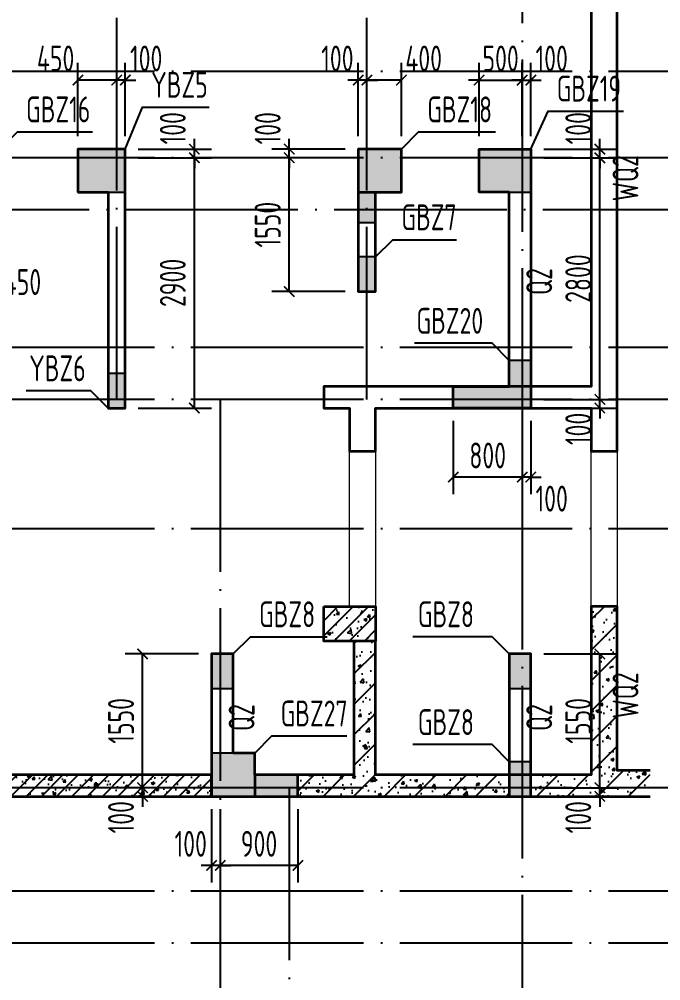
# Model space of a CAD drawing. Extents: x -655480 to 203344, y -294099 to 287156.
# Drawn here: x -264982 to -257546, y 203183 to 214325 of the extents above; entities that cross this region are included whole.
import ezdxf
from ezdxf.enums import TextEntityAlignment as Align

# ---------------------------------------------------------------- set-up
doc = ezdxf.new("R2010")
doc.units = 0
doc.header["$LTSCALE"] = 1000
doc.linetypes.add('DOTE', pattern=[2.42, 2, -0.2, 0.02, -0.2])
doc.layers.get('0').update_dxf_attribs({"linetype": 'CONTINUOUS'})
doc.layers.get('DEFPOINTS').update_dxf_attribs({"linetype": 'CONTINUOUS'})
for name, color, linetype in [('A-DOTE', 10, 'DOTE'), ('COLU_DE_TEXT', 7, 'CONTINUOUS'), ('LABEL', 1, 'CONTINUOUS'), ('S-Q墙填充', 252, 'CONTINUOUS'), ('S-Q墙实线', 6, 'CONTINUOUS'), ('S-Q墙标注', 3, 'CONTINUOUS'), ('S-X详图填充', 252, 'CONTINUOUS'), ('S-X详图实线', 4, 'CONTINUOUS')]:
    doc.layers.add(name, color=color, linetype=linetype)
doc.layers.add('WINDOW', color=144, linetype='CONTINUOUS', lineweight=15)
doc.layers.add('底图$0$砼柱', color=2, linetype='CONTINUOUS', lineweight=35)
doc.styles.add('TSSD_REIN', font='tssdeng.shx', dxfattribs={"width": 0.7, "height": 300, "bigfont": 'tssdchn.shx'})
doc.styles.add('结构文字', font='zstxt.shx', dxfattribs={"width": 0.7, "bigfont": 'zshz.shx'})
doc.dimstyles.new('STRUCK', dxfattribs={"dimtxt": 400, "dimasz": 121, "dimexe": 200, "dimexo": 150, "dimgap": 115, "dimtad": 1, "dimdec": 0, "dimdsep": 46, "dimtxsty": '结构文字', "dimblk": 'ARCHTICK', "dimcen": 400, "dimclrd": 3, "dimclre": 3, "dimclrt": 7, "dimadec": 0, "dimazin": 0, "dimtfac": 1, "dimtdec": 0, "dimtix": 1, "dimtmove": 2, "dimatfit": 3, "dimldrblk": '_DIMX', "dimfxl": 1, "dimtolj": 1, "dimtzin": 0, "dimarcsym": 0})
pattern_1 = [(45, (-1341087.48, 468040.79), (-88.388348, 88.388348), []), (50, (-1341087.48, 468040.8), (358.63009, -31.37607), [37.5, -412.5]), (355, (-1341087.5, 468040.8), (-69.37567, 376.09607), [30, -330]), (100.4514, (-1341057.6, 468038.17), (289.25469, 344.71977), [31.8701, -350.57106]), (46.1842, (-1341087.5, 468140.8), (533.62052, -82.7595), [56.25, -618.75]), (96.6356, (-1341043, 468133.9), (467.33135, 487.05894), [47.80514, -525.8565]), (351.1842, (-1341087.5, 468140.8), (467.33097, 487.0593), [45, -495]), (21, (-1341037.48, 468115.8), (298.453526, -201.309445), [37.5, -412.5]), (326, (-1341037.5, 468115.8), (121.65767, 362.57502), [30, -330]), (71.4514, (-1341012.6, 468099), (420.11131, 161.26525), [31.8701, -350.57106]), (37.5, (-1341087.48, 468040.79), (6.079928, 166.446927), [0, -326, 0, -335, 0, -331.25]), (7.5, (-1341087.48, 468040.79), (131.53477, 197.205856), [0, -191, 0, -318.5, 0, -126.25]), (327.5, (-1341198.98, 468040.79), (266.911218, -11.277436), [0, -125, 0, -390, 0, -517.5]), (317.5, (-1341248.98, 468040.79), (291.593085, 50.05249), [0, -162.5, 0, -259, 0, -367.5])]
pattern_2 = [(50, (-1426232.18, 241215.4), (358.63009, -31.37607), [37.5, -412.5]), (355, (-1426232.2, 241215.4), (-69.37567, 376.09607), [30, -330]), (100.4514, (-1426202.3, 241212.77), (289.25469, 344.71977), [31.8701, -350.57106]), (46.1842, (-1426232.2, 241315.4), (533.62052, -82.7595), [56.25, -618.75]), (96.6356, (-1426187.7, 241308.5), (467.33135, 487.05894), [47.80514, -525.8565]), (351.1842, (-1426232.2, 241315.4), (467.33097, 487.0593), [45, -495]), (21, (-1426182.18, 241290.4), (298.453526, -201.309445), [37.5, -412.5]), (326, (-1426182.2, 241290.4), (121.65767, 362.57502), [30, -330]), (71.4514, (-1426157.3, 241273.6), (420.11131, 161.26525), [31.8701, -350.57106]), (37.5, (-1426232.18, 241215.39), (6.079928, 166.446927), [0, -326, 0, -335, 0, -331.25]), (7.5, (-1426232.18, 241215.39), (131.53477, 197.205856), [0, -191, 0, -318.5, 0, -126.25]), (327.5, (-1426343.68, 241215.39), (266.911218, -11.277436), [0, -125, 0, -390, 0, -517.5]), (317.5, (-1426393.68, 241215.4), (291.593085, 50.05249), [0, -162.5, 0, -259, 0, -367.5]), (45, (-1426232.18, 241215.4), (-176.776695, 176.776695), [])]

# ---------------------------------------------------------------- blocks, each defined once
blk = doc.blocks.new('_ArchTick')
at = {"color": 0, "linetype": 'ByBlock', "const_width": 0.15}
blk.add_lwpolyline([(-0.5, -0.5), (0.5, 0.5)], dxfattribs=at)
blk = doc.blocks.new('*D642')
at = {"layer": 'DEFPOINTS', "color": 0, "transparency": 16777216}
for p in [(-259052, 209920), (-258252, 209920), (-259052, 209820)]:
    blk.add_point(p, dxfattribs=at)
at = {"layer": 'S-Q墙标注', "color": 3, "lineweight": -2, "transparency": 16777216}
for p, q in [((-258252, 209920), (-258252, 210041)), ((-258902, 209920), (-258052, 209920)), ((-258252, 209820), (-258252, 209920)), ((-258902, 209820), (-258052, 209820)), ((-258252, 209820), (-258252, 209699))]:
    blk.add_line(p, q, dxfattribs=at)
at = {"layer": 'S-Q墙标注', "color": 3, "lineweight": -2, "transparency": 16777216, "xscale": 121, "yscale": 121, "zscale": 121}
for p, rotation in [((-258252, 209920), 270), ((-258252, 209820), 90)]:
    blk.add_blockref('_ArchTick', p, dxfattribs=dict(at, rotation=rotation))
at = {"layer": 'S-Q墙标注', "color": 7, "transparency": 16777216, "insert": (-258502, 209578), "char_height": 300, "attachment_point": 5, "rotation": 90, "style": 'TSSD_REIN'}
blk.add_mtext('\\A1;100', dxfattribs=at)
blk = doc.blocks.new('_DIMX')
blk.add_line((-150, 0), (150, 0))
at = {"const_width": 50}
blk.add_lwpolyline([(-70, -70), (70, 70)], dxfattribs=at)
blk = doc.blocks.new('*D643')
at = {"layer": 'DEFPOINTS', "color": 0, "transparency": 16777216}
for p in [(-259052, 212720), (-258252, 212720), (-259052, 209920)]:
    blk.add_point(p, dxfattribs=at)
at = {"layer": 'S-Q墙标注', "color": 3, "lineweight": -2, "transparency": 16777216}
for p, q in [((-258902, 212720), (-258052, 212720)), ((-258252, 209920), (-258252, 212720)), ((-258902, 209920), (-258052, 209920))]:
    blk.add_line(p, q, dxfattribs=at)
at = {"layer": 'S-Q墙标注', "color": 3, "lineweight": -2, "transparency": 16777216, "xscale": 121, "yscale": 121, "zscale": 121}
for p, rotation in [((-258252, 212720), 90), ((-258252, 209920), 270)]:
    blk.add_blockref('_ArchTick', p, dxfattribs=dict(at, rotation=rotation))
at = {"layer": 'S-Q墙标注', "color": 7, "transparency": 16777216, "insert": (-258502, 211320), "char_height": 300, "attachment_point": 5, "rotation": 90, "style": 'TSSD_REIN'}
blk.add_mtext('\\A1;2800', dxfattribs=at)
blk = doc.blocks.new('*D644')
at = {"layer": 'DEFPOINTS', "color": 0, "transparency": 16777216}
for p in [(-259052, 212820), (-258252, 212820), (-259052, 212720)]:
    blk.add_point(p, dxfattribs=at)
at = {"layer": 'S-Q墙标注', "color": 3, "lineweight": -2, "transparency": 16777216}
for p, q in [((-258252, 212820), (-258252, 212941)), ((-258902, 212820), (-258052, 212820)), ((-258252, 212720), (-258252, 212820)), ((-258902, 212720), (-258052, 212720)), ((-258252, 212720), (-258252, 212599))]:
    blk.add_line(p, q, dxfattribs=at)
at = {"layer": 'S-Q墙标注', "color": 3, "lineweight": -2, "transparency": 16777216, "xscale": 121, "yscale": 121, "zscale": 121}
for p, rotation in [((-258252, 212820), 270), ((-258252, 212720), 90)]:
    blk.add_blockref('_ArchTick', p, dxfattribs=dict(at, rotation=rotation))
at = {"layer": 'S-Q墙标注', "color": 7, "transparency": 16777216, "insert": (-258502, 213062), "char_height": 300, "attachment_point": 5, "rotation": 90, "style": 'TSSD_REIN'}
blk.add_mtext('\\A1;100', dxfattribs=at)
blk = doc.blocks.new('*D645')
at = {"layer": 'DEFPOINTS', "color": 0, "transparency": 16777216}
for p in [(-259152, 209820), (-259052, 209820), (-259152, 209020)]:
    blk.add_point(p, dxfattribs=at)
at = {"layer": 'S-Q墙标注', "color": 3, "lineweight": -2, "transparency": 16777216}
for p, q in [((-259152, 209670), (-259152, 208820)), ((-259052, 209670), (-259052, 208820)), ((-259152, 209020), (-259273, 209020)), ((-259052, 209020), (-259152, 209020)), ((-259052, 209020), (-258931, 209020))]:
    blk.add_line(p, q, dxfattribs=at)
at = {"layer": 'S-Q墙标注', "color": 3, "lineweight": -2, "transparency": 16777216, "xscale": 121, "yscale": 121, "zscale": 121}
blk.add_blockref('_ArchTick', (-259152, 209020), dxfattribs=at)
at = {"layer": 'S-Q墙标注', "color": 3, "lineweight": -2, "transparency": 16777216, "xscale": 121, "yscale": 121, "zscale": 121, "rotation": 180}
blk.add_blockref('_ArchTick', (-259052, 209020), dxfattribs=at)
at = {"layer": 'S-Q墙标注', "color": 7, "transparency": 16777216, "insert": (-258810, 208770), "char_height": 300, "attachment_point": 5, "style": 'TSSD_REIN'}
blk.add_mtext('\\A1;100', dxfattribs=at)
blk = doc.blocks.new('*D646')
at = {"layer": 'DEFPOINTS', "color": 0, "transparency": 16777216}
for p in [(-259952, 209820), (-259152, 209820), (-259952, 209020)]:
    blk.add_point(p, dxfattribs=at)
at = {"layer": 'S-Q墙标注', "color": 3, "lineweight": -2, "transparency": 16777216}
for p, q in [((-259952, 209670), (-259952, 208820)), ((-259152, 209670), (-259152, 208820)), ((-259152, 209020), (-259952, 209020))]:
    blk.add_line(p, q, dxfattribs=at)
at = {"layer": 'S-Q墙标注', "color": 3, "lineweight": -2, "transparency": 16777216, "xscale": 121, "yscale": 121, "zscale": 121, "rotation": 180}
blk.add_blockref('_ArchTick', (-259952, 209020), dxfattribs=at)
at = {"layer": 'S-Q墙标注', "color": 3, "lineweight": -2, "transparency": 16777216, "xscale": 121, "yscale": 121, "zscale": 121}
blk.add_blockref('_ArchTick', (-259152, 209020), dxfattribs=at)
at = {"layer": 'S-Q墙标注', "color": 7, "transparency": 16777216, "insert": (-259552, 209270), "char_height": 300, "attachment_point": 5, "style": 'TSSD_REIN'}
blk.add_mtext('\\A1;800', dxfattribs=at)
blk = doc.blocks.new('*D647')
at = {"layer": 'DEFPOINTS', "color": 0, "transparency": 16777216}
for p in [(-259052, 205420), (-258252, 205420), (-259052, 205320)]:
    blk.add_point(p, dxfattribs=at)
at = {"layer": 'S-Q墙标注', "color": 3, "lineweight": -2, "transparency": 16777216}
for p, q in [((-258252, 205420), (-258252, 205541)), ((-258902, 205420), (-258052, 205420)), ((-258252, 205320), (-258252, 205420)), ((-258902, 205320), (-258052, 205320)), ((-258252, 205320), (-258252, 205199))]:
    blk.add_line(p, q, dxfattribs=at)
at = {"layer": 'S-Q墙标注', "color": 3, "lineweight": -2, "transparency": 16777216, "xscale": 121, "yscale": 121, "zscale": 121}
for p, rotation in [((-258252, 205420), 270), ((-258252, 205320), 90)]:
    blk.add_blockref('_ArchTick', p, dxfattribs=dict(at, rotation=rotation))
at = {"layer": 'S-Q墙标注', "color": 7, "transparency": 16777216, "insert": (-258502, 205078), "char_height": 300, "attachment_point": 5, "rotation": 90, "style": 'TSSD_REIN'}
blk.add_mtext('\\A1;100', dxfattribs=at)
blk = doc.blocks.new('*D648')
at = {"layer": 'DEFPOINTS', "color": 0, "transparency": 16777216}
for p in [(-259052, 206970), (-258252, 206970), (-259052, 205420)]:
    blk.add_point(p, dxfattribs=at)
at = {"layer": 'S-Q墙标注', "color": 3, "lineweight": -2, "transparency": 16777216}
for p, q in [((-258902, 206970), (-258052, 206970)), ((-258252, 205420), (-258252, 206970)), ((-258902, 205420), (-258052, 205420))]:
    blk.add_line(p, q, dxfattribs=at)
at = {"layer": 'S-Q墙标注', "color": 3, "lineweight": -2, "transparency": 16777216, "xscale": 121, "yscale": 121, "zscale": 121}
for p, rotation in [((-258252, 206970), 90), ((-258252, 205420), 270)]:
    blk.add_blockref('_ArchTick', p, dxfattribs=dict(at, rotation=rotation))
at = {"layer": 'S-Q墙标注', "color": 7, "transparency": 16777216, "insert": (-258502, 206195), "char_height": 300, "attachment_point": 5, "rotation": 90, "style": 'TSSD_REIN'}
blk.add_mtext('\\A1;1550', dxfattribs=at)
blk = doc.blocks.new('*D649')
at = {"layer": 'DEFPOINTS', "color": 0, "transparency": 16777216}
for p in [(-259152, 213620), (-259652, 212820), (-259152, 212820)]:
    blk.add_point(p, dxfattribs=at)
at = {"layer": 'S-Q墙标注', "color": 3, "lineweight": -2, "transparency": 16777216}
for p, q in [((-259652, 212970), (-259652, 213820)), ((-259152, 212970), (-259152, 213820)), ((-259652, 213620), (-259773, 213620)), ((-259652, 213620), (-259152, 213620)), ((-259152, 213620), (-259031, 213620))]:
    blk.add_line(p, q, dxfattribs=at)
at = {"layer": 'S-Q墙标注', "color": 3, "lineweight": -2, "transparency": 16777216, "xscale": 121, "yscale": 121, "zscale": 121}
blk.add_blockref('_ArchTick', (-259652, 213620), dxfattribs=at)
at = {"layer": 'S-Q墙标注', "color": 3, "lineweight": -2, "transparency": 16777216, "xscale": 121, "yscale": 121, "zscale": 121, "rotation": 180}
blk.add_blockref('_ArchTick', (-259152, 213620), dxfattribs=at)
at = {"layer": 'S-Q墙标注', "color": 7, "transparency": 16777216, "insert": (-259402, 213870), "char_height": 300, "attachment_point": 5, "style": 'TSSD_REIN'}
blk.add_mtext('\\A1;500', dxfattribs=at)
blk = doc.blocks.new('*D650')
at = {"layer": 'DEFPOINTS', "color": 0, "transparency": 16777216}
for p in [(-259052, 213620), (-259152, 212820), (-259052, 212820)]:
    blk.add_point(p, dxfattribs=at)
at = {"layer": 'S-Q墙标注', "color": 3, "lineweight": -2, "transparency": 16777216}
for p, q in [((-259152, 212970), (-259152, 213820)), ((-259052, 212970), (-259052, 213820)), ((-259152, 213620), (-259273, 213620)), ((-259152, 213620), (-259052, 213620)), ((-259052, 213620), (-258931, 213620))]:
    blk.add_line(p, q, dxfattribs=at)
at = {"layer": 'S-Q墙标注', "color": 3, "lineweight": -2, "transparency": 16777216, "xscale": 121, "yscale": 121, "zscale": 121}
blk.add_blockref('_ArchTick', (-259152, 213620), dxfattribs=at)
at = {"layer": 'S-Q墙标注', "color": 3, "lineweight": -2, "transparency": 16777216, "xscale": 121, "yscale": 121, "zscale": 121, "rotation": 180}
blk.add_blockref('_ArchTick', (-259052, 213620), dxfattribs=at)
at = {"layer": 'S-Q墙标注', "color": 7, "transparency": 16777216, "insert": (-258810, 213870), "char_height": 300, "attachment_point": 5, "style": 'TSSD_REIN'}
blk.add_mtext('\\A1;100', dxfattribs=at)
blk = doc.blocks.new('*D651')
at = {"layer": 'DEFPOINTS', "color": 0, "transparency": 16777216}
for p in [(-263552, 205420), (-262752, 205420), (-262752, 205320)]:
    blk.add_point(p, dxfattribs=at)
at = {"layer": 'S-Q墙标注', "color": 3, "lineweight": -2, "transparency": 16777216}
for p, q in [((-263552, 205420), (-263552, 205541)), ((-262902, 205420), (-263752, 205420)), ((-263552, 205320), (-263552, 205420)), ((-262902, 205320), (-263752, 205320)), ((-263552, 205320), (-263552, 205199))]:
    blk.add_line(p, q, dxfattribs=at)
at = {"layer": 'S-Q墙标注', "color": 3, "lineweight": -2, "transparency": 16777216, "xscale": 121, "yscale": 121, "zscale": 121}
for p, rotation in [((-263552, 205420), 270), ((-263552, 205320), 90)]:
    blk.add_blockref('_ArchTick', p, dxfattribs=dict(at, rotation=rotation))
at = {"layer": 'S-Q墙标注', "color": 7, "transparency": 16777216, "insert": (-263802, 205078), "char_height": 300, "attachment_point": 5, "rotation": 90, "style": 'TSSD_REIN'}
blk.add_mtext('\\A1;100', dxfattribs=at)
blk = doc.blocks.new('*D652')
at = {"layer": 'DEFPOINTS', "color": 0, "transparency": 16777216}
for p in [(-263552, 206970), (-262752, 206970), (-262752, 205420)]:
    blk.add_point(p, dxfattribs=at)
at = {"layer": 'S-Q墙标注', "color": 3, "lineweight": -2, "transparency": 16777216}
for p, q in [((-262902, 206970), (-263752, 206970)), ((-263552, 205420), (-263552, 206970)), ((-262902, 205420), (-263752, 205420))]:
    blk.add_line(p, q, dxfattribs=at)
at = {"layer": 'S-Q墙标注', "color": 3, "lineweight": -2, "transparency": 16777216, "xscale": 121, "yscale": 121, "zscale": 121}
for p, rotation in [((-263552, 206970), 90), ((-263552, 205420), 270)]:
    blk.add_blockref('_ArchTick', p, dxfattribs=dict(at, rotation=rotation))
at = {"layer": 'S-Q墙标注', "color": 7, "transparency": 16777216, "insert": (-263802, 206195), "char_height": 300, "attachment_point": 5, "rotation": 90, "style": 'TSSD_REIN'}
blk.add_mtext('\\A1;1550', dxfattribs=at)
blk = doc.blocks.new('*D653')
at = {"layer": 'DEFPOINTS', "color": 0, "transparency": 16777216}
for p in [(-262652, 205320), (-261752, 205320), (-262652, 204520)]:
    blk.add_point(p, dxfattribs=at)
at = {"layer": 'S-Q墙标注', "color": 3, "lineweight": -2, "transparency": 16777216}
for p, q in [((-262652, 205170), (-262652, 204320)), ((-261752, 205170), (-261752, 204320)), ((-261752, 204520), (-262652, 204520))]:
    blk.add_line(p, q, dxfattribs=at)
at = {"layer": 'S-Q墙标注', "color": 3, "lineweight": -2, "transparency": 16777216, "xscale": 121, "yscale": 121, "zscale": 121, "rotation": 180}
blk.add_blockref('_ArchTick', (-262652, 204520), dxfattribs=at)
at = {"layer": 'S-Q墙标注', "color": 3, "lineweight": -2, "transparency": 16777216, "xscale": 121, "yscale": 121, "zscale": 121}
blk.add_blockref('_ArchTick', (-261752, 204520), dxfattribs=at)
at = {"layer": 'S-Q墙标注', "color": 7, "transparency": 16777216, "insert": (-262202, 204770), "char_height": 300, "attachment_point": 5, "style": 'TSSD_REIN'}
blk.add_mtext('\\A1;900', dxfattribs=at)
blk = doc.blocks.new('*D654')
at = {"layer": 'DEFPOINTS', "color": 0, "transparency": 16777216}
for p in [(-262752, 205320), (-262652, 205320), (-262752, 204520)]:
    blk.add_point(p, dxfattribs=at)
at = {"layer": 'S-Q墙标注', "color": 3, "lineweight": -2, "transparency": 16777216}
for p, q in [((-262752, 205170), (-262752, 204320)), ((-262652, 205170), (-262652, 204320)), ((-262752, 204520), (-262873, 204520)), ((-262652, 204520), (-262752, 204520)), ((-262652, 204520), (-262531, 204520))]:
    blk.add_line(p, q, dxfattribs=at)
at = {"layer": 'S-Q墙标注', "color": 3, "lineweight": -2, "transparency": 16777216, "xscale": 121, "yscale": 121, "zscale": 121}
blk.add_blockref('_ArchTick', (-262752, 204520), dxfattribs=at)
at = {"layer": 'S-Q墙标注', "color": 3, "lineweight": -2, "transparency": 16777216, "xscale": 121, "yscale": 121, "zscale": 121, "rotation": 180}
blk.add_blockref('_ArchTick', (-262652, 204520), dxfattribs=at)
at = {"layer": 'S-Q墙标注', "color": 7, "transparency": 16777216, "insert": (-262994, 204770), "char_height": 300, "attachment_point": 5, "style": 'TSSD_REIN'}
blk.add_mtext('\\A1;100', dxfattribs=at)
blk = doc.blocks.new('*D659')
at = {"layer": 'DEFPOINTS', "color": 0, "transparency": 16777216}
for p in [(-261852, 212720), (-261052, 212720), (-261052, 211170)]:
    blk.add_point(p, dxfattribs=at)
at = {"layer": 'S-Q墙标注', "color": 3, "lineweight": -2, "transparency": 16777216}
for p, q in [((-261202, 212720), (-262052, 212720)), ((-261852, 211170), (-261852, 212720)), ((-261202, 211170), (-262052, 211170))]:
    blk.add_line(p, q, dxfattribs=at)
at = {"layer": 'S-Q墙标注', "color": 3, "lineweight": -2, "transparency": 16777216, "xscale": 121, "yscale": 121, "zscale": 121}
for p, rotation in [((-261852, 212720), 90), ((-261852, 211170), 270)]:
    blk.add_blockref('_ArchTick', p, dxfattribs=dict(at, rotation=rotation))
at = {"layer": 'S-Q墙标注', "color": 7, "transparency": 16777216, "insert": (-262102, 211945), "char_height": 300, "attachment_point": 5, "rotation": 90, "style": 'TSSD_REIN'}
blk.add_mtext('\\A1;1550', dxfattribs=at)
blk = doc.blocks.new('*D660')
at = {"layer": 'DEFPOINTS', "color": 0, "transparency": 16777216}
for p in [(-261852, 212820), (-261052, 212820), (-261052, 212720)]:
    blk.add_point(p, dxfattribs=at)
at = {"layer": 'S-Q墙标注', "color": 3, "lineweight": -2, "transparency": 16777216}
for p, q in [((-261852, 212820), (-261852, 212941)), ((-261202, 212820), (-262052, 212820)), ((-261852, 212720), (-261852, 212820)), ((-261202, 212720), (-262052, 212720)), ((-261852, 212720), (-261852, 212599))]:
    blk.add_line(p, q, dxfattribs=at)
at = {"layer": 'S-Q墙标注', "color": 3, "lineweight": -2, "transparency": 16777216, "xscale": 121, "yscale": 121, "zscale": 121}
for p, rotation in [((-261852, 212820), 270), ((-261852, 212720), 90)]:
    blk.add_blockref('_ArchTick', p, dxfattribs=dict(at, rotation=rotation))
at = {"layer": 'S-Q墙标注', "color": 7, "transparency": 16777216, "insert": (-262102, 213062), "char_height": 300, "attachment_point": 5, "rotation": 90, "style": 'TSSD_REIN'}
blk.add_mtext('\\A1;100', dxfattribs=at)
blk = doc.blocks.new('*D661')
at = {"layer": 'DEFPOINTS', "color": 0, "transparency": 16777216}
for p in [(-260952, 213620), (-260952, 212820), (-260552, 212820)]:
    blk.add_point(p, dxfattribs=at)
at = {"layer": 'S-Q墙标注', "color": 3, "lineweight": -2, "transparency": 16777216}
for p, q in [((-260952, 212970), (-260952, 213820)), ((-260552, 212970), (-260552, 213820)), ((-260552, 213620), (-260952, 213620))]:
    blk.add_line(p, q, dxfattribs=at)
at = {"layer": 'S-Q墙标注', "color": 3, "lineweight": -2, "transparency": 16777216, "xscale": 121, "yscale": 121, "zscale": 121, "rotation": 180}
blk.add_blockref('_ArchTick', (-260952, 213620), dxfattribs=at)
at = {"layer": 'S-Q墙标注', "color": 3, "lineweight": -2, "transparency": 16777216, "xscale": 121, "yscale": 121, "zscale": 121}
blk.add_blockref('_ArchTick', (-260552, 213620), dxfattribs=at)
at = {"layer": 'S-Q墙标注', "color": 7, "transparency": 16777216, "insert": (-260294, 213870), "char_height": 300, "attachment_point": 5, "style": 'TSSD_REIN'}
blk.add_mtext('\\A1;400', dxfattribs=at)
blk = doc.blocks.new('*D662')
at = {"layer": 'DEFPOINTS', "color": 0, "transparency": 16777216}
for p in [(-261052, 213620), (-261052, 212820), (-260952, 212820)]:
    blk.add_point(p, dxfattribs=at)
at = {"layer": 'S-Q墙标注', "color": 3, "lineweight": -2, "transparency": 16777216}
for p, q in [((-261052, 212970), (-261052, 213820)), ((-260952, 212970), (-260952, 213820)), ((-261052, 213620), (-261173, 213620)), ((-260952, 213620), (-261052, 213620)), ((-260952, 213620), (-260831, 213620))]:
    blk.add_line(p, q, dxfattribs=at)
at = {"layer": 'S-Q墙标注', "color": 3, "lineweight": -2, "transparency": 16777216, "xscale": 121, "yscale": 121, "zscale": 121}
blk.add_blockref('_ArchTick', (-261052, 213620), dxfattribs=at)
at = {"layer": 'S-Q墙标注', "color": 3, "lineweight": -2, "transparency": 16777216, "xscale": 121, "yscale": 121, "zscale": 121, "rotation": 180}
blk.add_blockref('_ArchTick', (-260952, 213620), dxfattribs=at)
at = {"layer": 'S-Q墙标注', "color": 7, "transparency": 16777216, "insert": (-261294, 213870), "char_height": 300, "attachment_point": 5, "style": 'TSSD_REIN'}
blk.add_mtext('\\A1;100', dxfattribs=at)
blk = doc.blocks.new('*D663')
at = {"layer": 'DEFPOINTS', "color": 0, "transparency": 16777216}
for p in [(-263752, 212720), (-262952, 212720), (-263752, 209820)]:
    blk.add_point(p, dxfattribs=at)
at = {"layer": 'S-Q墙标注', "color": 3, "lineweight": -2, "transparency": 16777216}
for p, q in [((-263602, 212720), (-262752, 212720)), ((-262952, 209820), (-262952, 212720)), ((-263602, 209820), (-262752, 209820))]:
    blk.add_line(p, q, dxfattribs=at)
at = {"layer": 'S-Q墙标注', "color": 3, "lineweight": -2, "transparency": 16777216, "xscale": 121, "yscale": 121, "zscale": 121}
for p, rotation in [((-262952, 212720), 90), ((-262952, 209820), 270)]:
    blk.add_blockref('_ArchTick', p, dxfattribs=dict(at, rotation=rotation))
at = {"layer": 'S-Q墙标注', "color": 7, "transparency": 16777216, "insert": (-263202, 211270), "char_height": 300, "attachment_point": 5, "rotation": 90, "style": 'TSSD_REIN'}
blk.add_mtext('\\A1;2900', dxfattribs=at)
blk = doc.blocks.new('*D664')
at = {"layer": 'DEFPOINTS', "color": 0, "transparency": 16777216}
for p in [(-263752, 212820), (-262952, 212820), (-263752, 212720)]:
    blk.add_point(p, dxfattribs=at)
at = {"layer": 'S-Q墙标注', "color": 3, "lineweight": -2, "transparency": 16777216}
for p, q in [((-262952, 212820), (-262952, 212941)), ((-263602, 212820), (-262752, 212820)), ((-262952, 212720), (-262952, 212820)), ((-263602, 212720), (-262752, 212720)), ((-262952, 212720), (-262952, 212599))]:
    blk.add_line(p, q, dxfattribs=at)
at = {"layer": 'S-Q墙标注', "color": 3, "lineweight": -2, "transparency": 16777216, "xscale": 121, "yscale": 121, "zscale": 121}
for p, rotation in [((-262952, 212820), 270), ((-262952, 212720), 90)]:
    blk.add_blockref('_ArchTick', p, dxfattribs=dict(at, rotation=rotation))
at = {"layer": 'S-Q墙标注', "color": 7, "transparency": 16777216, "insert": (-263202, 213062), "char_height": 300, "attachment_point": 5, "rotation": 90, "style": 'TSSD_REIN'}
blk.add_mtext('\\A1;100', dxfattribs=at)
blk = doc.blocks.new('*D665')
at = {"layer": 'DEFPOINTS', "color": 0, "transparency": 16777216}
for p in [(-263852, 213620), (-263852, 212820), (-263752, 212820)]:
    blk.add_point(p, dxfattribs=at)
at = {"layer": 'S-Q墙标注', "color": 3, "lineweight": -2, "transparency": 16777216}
for p, q in [((-263852, 212970), (-263852, 213820)), ((-263752, 212970), (-263752, 213820)), ((-263852, 213620), (-263973, 213620)), ((-263752, 213620), (-263852, 213620)), ((-263752, 213620), (-263631, 213620))]:
    blk.add_line(p, q, dxfattribs=at)
at = {"layer": 'S-Q墙标注', "color": 3, "lineweight": -2, "transparency": 16777216, "xscale": 121, "yscale": 121, "zscale": 121}
blk.add_blockref('_ArchTick', (-263852, 213620), dxfattribs=at)
at = {"layer": 'S-Q墙标注', "color": 3, "lineweight": -2, "transparency": 16777216, "xscale": 121, "yscale": 121, "zscale": 121, "rotation": 180}
blk.add_blockref('_ArchTick', (-263752, 213620), dxfattribs=at)
at = {"layer": 'S-Q墙标注', "color": 7, "transparency": 16777216, "insert": (-263510, 213870), "char_height": 300, "attachment_point": 5, "style": 'TSSD_REIN'}
blk.add_mtext('\\A1;100', dxfattribs=at)
blk = doc.blocks.new('*D666')
at = {"layer": 'DEFPOINTS', "color": 0, "transparency": 16777216}
for p in [(-264302, 213620), (-264302, 212820), (-263852, 212820)]:
    blk.add_point(p, dxfattribs=at)
at = {"layer": 'S-Q墙标注', "color": 3, "lineweight": -2, "transparency": 16777216}
for p, q in [((-264302, 212970), (-264302, 213820)), ((-263852, 212970), (-263852, 213820)), ((-263852, 213620), (-264302, 213620))]:
    blk.add_line(p, q, dxfattribs=at)
at = {"layer": 'S-Q墙标注', "color": 3, "lineweight": -2, "transparency": 16777216, "xscale": 121, "yscale": 121, "zscale": 121, "rotation": 180}
blk.add_blockref('_ArchTick', (-264302, 213620), dxfattribs=at)
at = {"layer": 'S-Q墙标注', "color": 3, "lineweight": -2, "transparency": 16777216, "xscale": 121, "yscale": 121, "zscale": 121}
blk.add_blockref('_ArchTick', (-263852, 213620), dxfattribs=at)
at = {"layer": 'S-Q墙标注', "color": 7, "transparency": 16777216, "insert": (-264560, 213870), "char_height": 300, "attachment_point": 5, "style": 'TSSD_REIN'}
blk.add_mtext('\\A1;450', dxfattribs=at)
blk = doc.blocks.new('*D669')
at = {"layer": 'DEFPOINTS', "color": 0, "transparency": 16777216}
for p in [(-265652, 211830), (-265202, 211830), (-265652, 211030)]:
    blk.add_point(p, dxfattribs=at)
at = {"layer": 'S-Q墙标注', "color": 3, "lineweight": -2, "transparency": 16777216}
for p, q in [((-265652, 211680), (-265652, 210830)), ((-265202, 211680), (-265202, 210830)), ((-265202, 211030), (-265652, 211030))]:
    blk.add_line(p, q, dxfattribs=at)
at = {"layer": 'S-Q墙标注', "color": 3, "lineweight": -2, "transparency": 16777216, "xscale": 121, "yscale": 121, "zscale": 121, "rotation": 180}
blk.add_blockref('_ArchTick', (-265652, 211030), dxfattribs=at)
at = {"layer": 'S-Q墙标注', "color": 3, "lineweight": -2, "transparency": 16777216, "xscale": 121, "yscale": 121, "zscale": 121}
blk.add_blockref('_ArchTick', (-265202, 211030), dxfattribs=at)
at = {"layer": 'S-Q墙标注', "color": 7, "transparency": 16777216, "insert": (-264944, 211280), "char_height": 300, "attachment_point": 5, "style": 'TSSD_REIN'}
blk.add_mtext('\\A1;450', dxfattribs=at)
blk = doc.blocks.new('20210827.04200827')
at = {"layer": 'A-DOTE'}
for p, q in [((51900, 11900), (51900, 23100)), ((54800, 11900), (54800, 23100)), ((56600, 23100), (56600, 3600)), ((59600, 15700), (3600, 15700)), ((59600, 14700), (3600, 14700)), ((3600, 14100.3), (59600, 14100.3)), ((59600, 12500), (3600, 12500)), ((59600, 11900), (3600, 11900)), ((53100, 11900), (53100, 3600)), ((59600, 10400), (3600, 10400)), ((59600, 7400), (3600, 7400)), ((53900, 7400), (53900, 3600)), ((59600, 6200), (3600, 6200)), ((59600, 5600), (3600, 5600))]:
    blk.add_line(p, q, dxfattribs=at)

msp = doc.modelspace()

# ---------------------------------------------------------------- hatches: boundary and pattern name
at = {"layer": 'S-Q墙填充', "linetype": 'ByBlock'}
h = msp.add_hatch(dxfattribs=at)
h.set_pattern_fill('钢筋混凝土', color=252, scale=50)
h.set_pattern_definition(pattern_1)
h.paths.add_polyline_path([(-261451.95, 207520.22), (-260851.95, 207520.22), (-260851.95, 207120.22), (-261451.95, 207120.22)])
h = msp.add_hatch(dxfattribs=at)
h.set_pattern_fill('ARMORED', color=252, scale=50)
h.set_pattern_definition(pattern_2)
h.paths.add_polyline_path([(-258051.97, 207520.2), (-258351.97, 207520.2), (-258351.97, 205570.2), (-259051.97, 205570.2), (-259051.97, 205320.2), (-257670.07, 205320.2), (-257670.07, 205620.2), (-258051.97, 205620.2)])
h = msp.add_hatch(dxfattribs=at)
h.set_pattern_fill('ARMORED', color=252, scale=50)
h.set_pattern_definition(pattern_2)
h.paths.add_polyline_path([(-259301.97, 205570.2), (-260851.97, 205570.2), (-260851.97, 207120.22), (-261101.97, 207120.22), (-261101.97, 205570.2), (-261751.97, 205570.2), (-261751.97, 205320.2), (-259301.97, 205320.2)])
h = msp.add_hatch(dxfattribs=at)
h.set_pattern_fill('钢筋混凝土', color=252, scale=50)
h.set_pattern_definition(pattern_1)
h.paths.add_polyline_path([(-268351.97, 205570.2), (-268351.97, 205320.2), (-262751.97, 205320.2), (-262751.97, 205570.2)])
at = {"layer": 'S-X详图填充'}
h = msp.add_hatch(color=256, dxfattribs=at)
h.dxf.hatch_style = 1
h.paths.add_polyline_path([(-263951.98, 212320.2), (-263751.98, 212320.2), (-263751.98, 212820.2), (-264301.98, 212820.2), (-264301.98, 212320.2)])
h = msp.add_hatch(color=256, dxfattribs=at)
h.dxf.hatch_style = 1
h.paths.add_polyline_path([(-260552.08, 212820.2), (-261051.99, 212820.2), (-261051.99, 211970.23), (-260851.99, 211970.22), (-260851.98, 212320.21), (-260551.98, 212320.27)])
h = msp.add_hatch(color=256, dxfattribs=at)
h.dxf.hatch_style = 1
h.paths.add_polyline_path([(-259301.98, 212320.2), (-259051.98, 212320.2), (-259051.98, 212820.2), (-259651.98, 212820.2), (-259651.98, 212320.2)])
h = msp.add_hatch(color=256, dxfattribs=at)
h.dxf.hatch_style = 1
h.paths.add_polyline_path([(-260851.96, 211570.24), (-261051.96, 211570.24), (-261051.96, 211170.24), (-260851.96, 211170.24)])
h = msp.add_hatch(color=256, dxfattribs=at)
h.dxf.hatch_style = 1
h.paths.add_polyline_path([(-259051.98, 210370.2), (-259301.98, 210370.2), (-259301.98, 210070.2), (-259951.98, 210070.2), (-259951.98, 209820.2), (-259051.98, 209820.2)])
h = msp.add_hatch(color=256, dxfattribs=at)
h.dxf.hatch_style = 1
h.paths.add_polyline_path([(-263751.98, 210220.2), (-263951.98, 210220.2), (-263951.98, 209820.2), (-263751.98, 209820.2)])
h = msp.add_hatch(color=256, dxfattribs=at)
h.dxf.hatch_style = 1
h.paths.add_polyline_path([(-262751.96, 206570.2), (-262501.98, 206570.2), (-262501.98, 206970.2), (-262751.95, 206970.2)])
h = msp.add_hatch(color=256, dxfattribs=at)
h.dxf.hatch_style = 1
h.paths.add_polyline_path([(-259301.98, 206570.2), (-259051.99, 206570.2), (-259051.99, 206970.2), (-259301.98, 206970.2)])
h = msp.add_hatch(color=256, dxfattribs=at)
h.dxf.hatch_style = 1
h.paths.add_polyline_path([(-262501.98, 205820.2), (-262751.97, 205820.2), (-262751.98, 205320.2), (-261751.99, 205320.2), (-261751.99, 205570.2), (-262251.98, 205570.2), (-262251.98, 205820.2)])
h = msp.add_hatch(color=256, dxfattribs=at)
h.dxf.hatch_style = 1
h.paths.add_polyline_path([(-259051.99, 205720.2), (-259301.98, 205720.2), (-259301.98, 205320.2), (-259051.99, 205320.2)])

# ---------------------------------------------------------------- linework, layer by layer
at = {"layer": 'LABEL'}
for points in [[(-263751.98, 212820.2), (-263551.98, 213305.23), (-262780.76, 213305.23)], [(-259051.98, 212820.2), (-258851.98, 213261.41), (-257978.71, 213261.41)], [(-265202.06, 212820.2), (-265002.06, 213020.2), (-264132.21, 213020.2)], [(-260551.98, 212820.2), (-260351.98, 213020.2), (-259460.04, 213020.2)], [(-260851.95, 211570.24), (-260651.95, 211770.24), (-259912.13, 211770.24)], [(-259301.98, 210370.2), (-259501.98, 210570.2), (-260400.05, 210570.2)], [(-263951.97, 209820.2), (-264151.97, 210020.2), (-264900.53, 210020.2)], [(-262501.98, 206970.2), (-262301.98, 207170.2), (-261413.08, 207170.2)], [(-259301.97, 206970.2), (-259501.97, 207170.2), (-260420.59, 207170.2)], [(-262251.97, 205820.2), (-262051.97, 206020.2), (-261183.72, 206020.2)], [(-259301.97, 205720.2), (-259501.97, 205920.2), (-260420.59, 205920.2)]]:
    msp.add_lwpolyline(points, dxfattribs=at)
at = {"layer": 'S-Q墙实线', "lineweight": 35}
for points in [[(-267601.97, 217070.2), (-258351.97, 217070.2), (-258351.97, 210070.2), (-261451.97, 210070.2), (-261451.97, 209820.2), (-261151.97, 209820.2), (-261151.97, 209320.2), (-260851.97, 209320.2), (-260851.97, 209820.2), (-258351.97, 209820.2), (-258351.97, 209320.2), (-258051.97, 209320.2), (-258051.97, 217070.2), (-257670.07, 217070.2)], [(-257670.07, 205620.2), (-258051.97, 205620.2), (-258051.97, 207520.2), (-258351.97, 207520.2), (-258351.97, 205570.2), (-260851.97, 205570.2), (-260851.97, 207120.2)], [(-260851.95, 207120.22), (-261101.97, 207120.22), (-261101.97, 205570.2), (-262251.97, 205570.2), (-262251.97, 205320.2), (-257670.07, 205320.2)]]:
    msp.add_lwpolyline(points, dxfattribs=at)
for points in [[(-264301.97, 212320.2), (-263951.97, 212320.2), (-263951.97, 209820.2), (-263751.97, 209820.2), (-263751.97, 212820.2), (-264301.97, 212820.2)], [(-261051.97, 212820.2), (-261051.97, 211170.2), (-260851.97, 211170.2), (-260851.97, 212320.2), (-260551.97, 212320.2), (-260551.97, 212820.2)], [(-259301.97, 210070.2), (-259301.97, 212320.2), (-259651.97, 212320.2), (-259651.97, 212820.2), (-259051.97, 212820.2), (-259051.97, 209820.2), (-259951.97, 209820.2), (-259951.97, 210070.2)], [(-261451.95, 207520.22), (-260851.95, 207520.22), (-260851.95, 207120.22), (-261451.95, 207120.22)], [(-262501.97, 205820.2), (-262501.97, 206970.2), (-262751.97, 206970.2), (-262751.97, 205320.2), (-261751.97, 205320.2), (-261751.97, 205570.2), (-262251.97, 205570.2), (-262251.97, 205820.2)], [(-259301.97, 205320.2), (-259051.97, 205320.2), (-259051.97, 206970.2), (-259301.97, 206970.2)], [(-268351.97, 205570.2), (-268351.97, 205320.2), (-262751.97, 205320.2), (-262751.97, 205570.2)]]:
    msp.add_lwpolyline(points, close=True, dxfattribs=at)
at = {"layer": 'S-X详图实线'}
for points in [[(-263951.98, 212320.2), (-263751.98, 212320.2), (-263751.98, 212820.2), (-264301.98, 212820.2), (-264301.98, 212320.2), (-263951.98, 212320.2)], [(-260552.08, 212820.2), (-261051.99, 212820.2), (-261051.99, 211970.23), (-260851.99, 211970.22), (-260851.98, 212320.21), (-260551.98, 212320.27), (-260552.08, 212820.2)], [(-259301.98, 212320.2), (-259051.98, 212320.2), (-259051.98, 212820.2), (-259651.98, 212820.2), (-259651.98, 212320.2), (-259301.98, 212320.2)], [(-260851.96, 211570.24), (-261051.96, 211570.24), (-261051.96, 211170.24), (-260851.96, 211170.24), (-260851.96, 211570.24)], [(-259051.98, 210370.2), (-259301.98, 210370.2), (-259301.98, 210070.2), (-259951.98, 210070.2), (-259951.98, 209820.2), (-259051.98, 209820.2), (-259051.98, 210370.2)], [(-263751.98, 210220.2), (-263951.98, 210220.2), (-263951.98, 209820.2), (-263751.98, 209820.2), (-263751.98, 210220.2)], [(-262751.96, 206570.2), (-262501.98, 206570.2), (-262501.98, 206970.2), (-262751.95, 206970.2), (-262751.96, 206570.2)], [(-259301.98, 206570.2), (-259051.99, 206570.2), (-259051.99, 206970.2), (-259301.98, 206970.2), (-259301.98, 206570.2)], [(-262501.98, 205820.2), (-262751.97, 205820.2), (-262751.98, 205320.2), (-261751.99, 205320.2), (-261751.99, 205570.2), (-262251.98, 205570.2), (-262251.98, 205820.2), (-262501.98, 205820.2)], [(-259051.99, 205720.2), (-259301.98, 205720.2), (-259301.98, 205320.2), (-259051.99, 205320.2), (-259051.99, 205720.2)]]:
    msp.add_lwpolyline(points, close=True, dxfattribs=at)
at = {"layer": 'WINDOW', "linetype": 'ByBlock'}
for points in [[(-261151.97, 209320.2), (-260851.97, 209320.2), (-260851.97, 207520.2), (-261151.97, 207520.2)], [(-258351.97, 209320.2), (-258051.97, 209320.2), (-258051.97, 207520.2), (-258351.97, 207520.2)]]:
    msp.add_lwpolyline(points, close=True, dxfattribs=at)
at = {"layer": '底图$0$砼柱', "color": 3, "lineweight": 35}
msp.add_lwpolyline([(-260551.97, 212820.21), (-261051.97, 212820.21), (-261051.97, 212320.21), (-260551.97, 212320.21)], close=True, dxfattribs=at)

# ---------------------------------------------------------------- block references
at = {"layer": 'A-DOTE', "color": 2}
msp.add_blockref('20210827.04200827', (-315751.97, 198020.16), dxfattribs=at)

# ---------------------------------------------------------------- texts
at = {"layer": 'COLU_DE_TEXT', "style": 'TSSD_REIN', "width": 0.7}
for s, p in [('YBZ5', (-263451.98, 213325.23)), ('GBZ19', (-258751.98, 213281.41)), ('GBZ16', (-264902.06, 213040.2)), ('GBZ18', (-260251.98, 213040.2)), ('GBZ7', (-260551.95, 211790.24)), ('GBZ20', (-260377.37, 210590.2)), ('YBZ6', (-264865.81, 210040.2)), ('GBZ8', (-262201.98, 207190.2)), ('GBZ8', (-260361.2, 207190.2)), ('GBZ27', (-261951.97, 206040.2)), ('GBZ8', (-260361.2, 205940.2))]:
    msp.add_text(s, height=300, dxfattribs=at).set_placement(p, align=Align.BOTTOM_LEFT)
for s, p in [('WQ2', (-257714.53, 212215.06)), ('Q2', (-258714.49, 211129.28)), ('WQ2', (-257714.53, 206221.18)), ('Q2', (-262164.5, 206076.7)), ('Q2', (-258714.51, 206076.7))]:
    msp.add_text(s, height=300, rotation=90, dxfattribs=at).set_placement(p, align=Align.BOTTOM_LEFT)

# ---------------------------------------------------------------- dimensions: what is measured, and where the dimension line sits
at = {"layer": 'S-Q墙标注'}
for base, p1, p2, angle, picture, middle in [((-264302, 213620.2), (-263851.99, 212820.2), (-264302, 212820.2), 180, '*D666', (-264560.08, 213870.2)), ((-263851.99, 213620.2), (-263752, 212820.2), (-263851.99, 212820.2), 180, '*D665', (-263510.08, 213870.2)), ((-261052, 213620.2), (-260951.99, 212820.2), (-261052, 212820.2), 180, '*D662', (-261293.93, 213870.2)), ((-260951.99, 213620.2), (-260552.09, 212820.2), (-260951.99, 212820.2), 180, '*D661', (-260294.01, 213870.2)), ((-262952, 212820.2), (-263752, 212720.2), (-263752, 212820.2), 90, '*D664', (-263202, 213062.13)), ((-261852, 212820.2), (-261052, 212720.2), (-261052, 212820.2), 90, '*D660', (-262102, 213062.13)), ((-258251.99, 212820.2), (-259051.99, 212720.2), (-259051.99, 212820.2), 90, '*D644', (-258501.99, 213062.13)), ((-265652.02, 211029.67), (-265202.11, 211829.67), (-265652.02, 211829.67), 180, '*D669', (-264944.03, 211279.67)), ((-258251.99, 209920.2), (-259051.99, 209820.2), (-259051.99, 209920.2), 90, '*D642', (-258501.99, 209578.28)), ((-259151.99, 209020.2), (-259051.99, 209820.2), (-259151.99, 209820.2), 180, '*D645', (-258810.07, 208770.2)), ((-263552, 205420.2), (-262752, 205320.2), (-262752, 205420.2), 90, '*D651', (-263802, 205078.28)), ((-258252, 205420.2), (-259052, 205320.2), (-259052, 205420.2), 90, '*D647', (-258502, 205078.28)), ((-262752, 204520.2), (-262651.99, 205320.2), (-262752, 205320.2), 180, '*D654', (-262993.93, 204770.2))]:
    dim = msp.add_linear_dim(base=base, p1=p1, p2=p2, angle=angle, dimstyle='STRUCK', override={"dimtxt": 300, "dimgap": 100, "dimtxsty": 'TSSD_REIN'}, dxfattribs=at)
    dim.commit()
    dim.dimension.update_dxf_attribs({"geometry": picture, "text_midpoint": middle, "dimtype": 160})
dim = msp.add_linear_dim(base=(-259151.99, 213620.2), p1=(-259651.99, 212820.2), p2=(-259151.99, 212820.2), dimstyle='STRUCK', override={"dimtxt": 300, "dimgap": 100, "dimtxsty": 'TSSD_REIN'}, dxfattribs=at)
dim.commit()
dim.dimension.update_dxf_attribs({"geometry": '*D649', "text_midpoint": (-259401.99, 213870.2)})
dim = msp.add_linear_dim(base=(-259051.98, 213620.2), p1=(-259151.99, 212820.2), p2=(-259051.98, 212820.2), dimstyle='STRUCK', override={"dimtxt": 300, "dimgap": 100, "dimtxsty": 'TSSD_REIN'}, dxfattribs=at)
dim.commit()
dim.dimension.update_dxf_attribs({"geometry": '*D650', "text_midpoint": (-258810.06, 213870.2), "dimtype": 160})
for base, p1, p2, angle, picture, middle in [((-262952, 212720.2), (-263752, 209820.2), (-263752, 212720.2), 90, '*D663', (-263202, 211270.2)), ((-261852, 212720.2), (-261052, 211170.24), (-261052, 212720.2), 90, '*D659', (-262102, 211945.22)), ((-258251.99, 212720.2), (-259051.99, 209920.2), (-259051.99, 212720.2), 90, '*D643', (-258501.99, 211320.2)), ((-259952, 209020.2), (-259151.99, 209820.2), (-259952, 209820.2), 180, '*D646', (-259551.99, 209270.2)), ((-263552, 206970.2), (-262752, 205420.2), (-262752, 206970.2), 90, '*D652', (-263802, 206195.2)), ((-258252, 206970.16), (-259052, 205420.2), (-259052, 206970.16), 90, '*D648', (-258502, 206195.18)), ((-262651.99, 204520.2), (-261752.01, 205320.2), (-262651.99, 205320.2), 180, '*D653', (-262202, 204770.2))]:
    dim = msp.add_linear_dim(base=base, p1=p1, p2=p2, angle=angle, dimstyle='STRUCK', override={"dimtxt": 300, "dimgap": 100, "dimtxsty": 'TSSD_REIN'}, dxfattribs=at)
    dim.commit()
    dim.dimension.update_dxf_attribs({"geometry": picture, "text_midpoint": middle})

doc.saveas('drawing.dxf')
